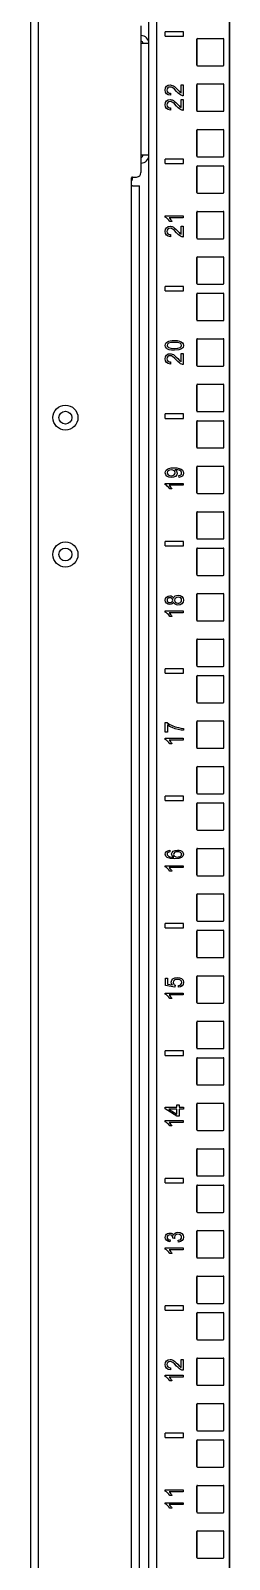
# Model space of a CAD drawing. Extents: x 8 to 102, y 11 to 162.
# Drawn here: x 8.26 to 10.99, y 32.18 to 53.18 of the extents above; entities that cross this region are included whole.
import ezdxf

# ---------------------------------------------------------------- set-up
doc = ezdxf.new("R2010")
doc.units = 0
doc.header["$MEASUREMENT"] = 0
doc.layers.add('TFR-TRI3', color=7, linetype='CONTINUOUS')

msp = doc.modelspace()

# ---------------------------------------------------------------- linework, layer by layer
at = {"layer": 'TFR-TRI3', "color": 151, "linetype": 'CONTINUOUS'}
for p, q in [((8.256, 107.017), (8.256, 11.26)), ((8.364, 13.694), (8.364, 104.587)), ((9.776, 53.245), (9.776, 51.23)), ((9.647, 51.06), (9.647, 51.16)), ((9.647, 14.55), (9.647, 51.06)), ((9.647, 51.058), (9.647, 51.06)), ((9.649, 51.055), (9.647, 51.058)), ((9.651, 51.052), (9.649, 51.055)), ((9.654, 51.051), (9.651, 51.052)), ((9.657, 51.05), (9.654, 51.051)), ((9.657, 51.17), (9.716, 51.17)), ((9.657, 51.05), (9.727, 51.05)), ((9.727, 51.05), (9.756, 51.05)), ((9.756, 14.56), (9.756, 51.05))]:
    msp.add_line(p, q, dxfattribs=at)
at = {"layer": 'TFR-TRI3', "color": 215, "linetype": 'CONTINUOUS'}
for p, q in [((9.884, 13.903), (9.884, 105.712)), ((9.989, 105.712), (9.989, 13.903)), ((10.993, 105.712), (10.993, 13.903)), ((10.994, 13.903), (10.994, 105.712)), ((10.543, 52.708), (10.543, 53.063)), ((10.544, 53.063), (10.544, 52.708)), ((10.553, 53.073), (10.908, 53.073)), ((10.918, 52.708), (10.918, 53.063)), ((10.553, 52.698), (10.908, 52.698)), ((10.543, 52.083), (10.543, 52.438)), ((10.544, 52.438), (10.544, 52.083)), ((10.553, 52.448), (10.908, 52.448)), ((10.918, 52.083), (10.918, 52.438)), ((10.553, 52.073), (10.908, 52.073)), ((10.543, 51.458), (10.543, 51.813)), ((10.544, 51.813), (10.544, 51.458)), ((10.553, 51.823), (10.908, 51.823)), ((10.918, 51.458), (10.918, 51.813)), ((10.543, 50.958), (10.543, 51.313)), ((10.544, 51.313), (10.544, 50.958)), ((10.553, 51.448), (10.908, 51.448)), ((10.553, 51.323), (10.908, 51.323)), ((10.918, 50.958), (10.918, 51.313)), ((10.553, 50.948), (10.908, 50.948)), ((10.543, 50.333), (10.543, 50.688)), ((10.544, 50.688), (10.544, 50.333)), ((10.553, 50.698), (10.908, 50.698)), ((10.918, 50.333), (10.918, 50.688)), ((10.553, 50.323), (10.908, 50.323)), ((10.543, 49.708), (10.543, 50.063)), ((10.544, 50.063), (10.544, 49.708)), ((10.553, 50.073), (10.908, 50.073)), ((10.918, 49.708), (10.918, 50.063)), ((10.543, 49.208), (10.543, 49.563)), ((10.544, 49.563), (10.544, 49.208)), ((10.553, 49.698), (10.908, 49.698)), ((10.553, 49.573), (10.908, 49.573)), ((10.918, 49.208), (10.918, 49.563)), ((10.553, 49.198), (10.908, 49.198)), ((10.543, 48.583), (10.543, 48.938)), ((10.544, 48.938), (10.544, 48.583)), ((10.553, 48.948), (10.908, 48.948)), ((10.918, 48.583), (10.918, 48.938)), ((10.553, 48.573), (10.908, 48.573)), ((10.543, 47.958), (10.543, 48.313)), ((10.544, 48.313), (10.544, 47.958)), ((10.553, 48.323), (10.908, 48.323)), ((10.918, 47.958), (10.918, 48.313)), ((10.553, 47.948), (10.908, 47.948)), ((10.543, 47.458), (10.543, 47.813)), ((10.544, 47.813), (10.544, 47.458)), ((10.553, 47.823), (10.908, 47.823)), ((10.918, 47.458), (10.918, 47.813)), ((10.553, 47.448), (10.908, 47.448)), ((10.543, 46.833), (10.543, 47.188)), ((10.544, 47.188), (10.544, 46.833)), ((10.553, 47.198), (10.908, 47.198)), ((10.918, 46.833), (10.918, 47.188)), ((10.553, 46.823), (10.908, 46.823)), ((10.543, 46.208), (10.543, 46.563)), ((10.544, 46.563), (10.544, 46.208)), ((10.553, 46.573), (10.908, 46.573)), ((10.918, 46.208), (10.918, 46.563)), ((10.543, 45.708), (10.543, 46.063)), ((10.544, 46.063), (10.544, 45.708)), ((10.553, 46.198), (10.908, 46.198)), ((10.553, 46.073), (10.908, 46.073)), ((10.918, 45.708), (10.918, 46.063)), ((10.553, 45.698), (10.908, 45.698)), ((10.543, 45.083), (10.543, 45.438)), ((10.544, 45.438), (10.544, 45.083)), ((10.553, 45.448), (10.908, 45.448)), ((10.918, 45.083), (10.918, 45.438)), ((10.553, 45.073), (10.908, 45.073)), ((10.543, 44.458), (10.543, 44.813)), ((10.544, 44.813), (10.544, 44.458)), ((10.553, 44.823), (10.908, 44.823)), ((10.918, 44.458), (10.918, 44.813)), ((10.543, 43.958), (10.543, 44.313)), ((10.544, 44.313), (10.544, 43.958)), ((10.553, 44.448), (10.908, 44.448)), ((10.553, 44.323), (10.908, 44.323)), ((10.918, 43.958), (10.918, 44.313)), ((10.553, 43.948), (10.908, 43.948)), ((10.543, 43.333), (10.543, 43.688)), ((10.544, 43.688), (10.544, 43.333)), ((10.553, 43.698), (10.908, 43.698)), ((10.918, 43.333), (10.918, 43.688)), ((10.553, 43.323), (10.908, 43.323)), ((10.543, 42.708), (10.543, 43.063)), ((10.544, 43.063), (10.544, 42.708)), ((10.553, 43.073), (10.908, 43.073)), ((10.918, 42.708), (10.918, 43.063)), ((10.553, 42.698), (10.908, 42.698)), ((10.543, 42.208), (10.543, 42.563)), ((10.544, 42.563), (10.544, 42.208)), ((10.553, 42.573), (10.908, 42.573)), ((10.918, 42.208), (10.918, 42.563)), ((10.553, 42.198), (10.908, 42.198)), ((10.543, 41.583), (10.543, 41.938)), ((10.544, 41.938), (10.544, 41.583)), ((10.553, 41.948), (10.908, 41.948)), ((10.918, 41.583), (10.918, 41.938)), ((10.553, 41.573), (10.908, 41.573)), ((10.543, 40.958), (10.543, 41.313)), ((10.544, 41.313), (10.544, 40.958)), ((10.553, 41.323), (10.908, 41.323)), ((10.918, 40.958), (10.918, 41.313)), ((10.543, 40.458), (10.543, 40.813)), ((10.544, 40.813), (10.544, 40.458)), ((10.553, 40.948), (10.908, 40.948)), ((10.553, 40.823), (10.908, 40.823)), ((10.918, 40.458), (10.918, 40.813)), ((10.553, 40.448), (10.908, 40.448)), ((10.543, 39.833), (10.543, 40.188)), ((10.544, 40.188), (10.544, 39.833)), ((10.553, 40.198), (10.908, 40.198)), ((10.918, 39.833), (10.918, 40.188)), ((10.553, 39.823), (10.908, 39.823)), ((10.543, 39.208), (10.543, 39.563)), ((10.544, 39.563), (10.544, 39.208)), ((10.553, 39.573), (10.908, 39.573)), ((10.918, 39.208), (10.918, 39.563)), ((10.543, 38.708), (10.543, 39.063)), ((10.544, 39.063), (10.544, 38.708)), ((10.553, 39.198), (10.908, 39.198)), ((10.553, 39.073), (10.908, 39.073)), ((10.918, 38.708), (10.918, 39.063)), ((10.553, 38.698), (10.908, 38.698)), ((10.543, 38.083), (10.543, 38.438)), ((10.544, 38.438), (10.544, 38.083)), ((10.553, 38.448), (10.908, 38.448)), ((10.918, 38.083), (10.918, 38.438)), ((10.553, 38.073), (10.908, 38.073)), ((10.543, 37.458), (10.543, 37.813)), ((10.544, 37.813), (10.544, 37.458)), ((10.553, 37.823), (10.908, 37.823)), ((10.918, 37.458), (10.918, 37.813)), ((10.553, 37.448), (10.908, 37.448)), ((10.543, 36.958), (10.543, 37.313)), ((10.544, 37.313), (10.544, 36.958)), ((10.553, 37.323), (10.908, 37.323)), ((10.918, 36.958), (10.918, 37.313)), ((10.553, 36.948), (10.908, 36.948)), ((10.543, 36.333), (10.543, 36.688)), ((10.544, 36.688), (10.544, 36.333)), ((10.553, 36.698), (10.908, 36.698)), ((10.918, 36.333), (10.918, 36.688)), ((10.553, 36.323), (10.908, 36.323)), ((10.543, 35.708), (10.543, 36.063)), ((10.544, 36.063), (10.544, 35.708)), ((10.553, 36.073), (10.908, 36.073)), ((10.918, 35.708), (10.918, 36.063)), ((10.543, 35.208), (10.543, 35.563)), ((10.544, 35.563), (10.544, 35.208)), ((10.553, 35.698), (10.908, 35.698)), ((10.553, 35.573), (10.908, 35.573)), ((10.918, 35.208), (10.918, 35.563)), ((10.553, 35.198), (10.908, 35.198)), ((10.543, 34.583), (10.543, 34.938)), ((10.544, 34.938), (10.544, 34.583)), ((10.553, 34.948), (10.908, 34.948)), ((10.918, 34.583), (10.918, 34.938)), ((10.553, 34.573), (10.908, 34.573)), ((10.543, 33.958), (10.543, 34.313)), ((10.544, 34.313), (10.544, 33.958)), ((10.553, 34.323), (10.908, 34.323)), ((10.918, 33.958), (10.918, 34.313)), ((10.543, 33.458), (10.543, 33.813)), ((10.544, 33.813), (10.544, 33.458)), ((10.553, 33.948), (10.908, 33.948)), ((10.553, 33.823), (10.908, 33.823)), ((10.918, 33.458), (10.918, 33.813)), ((10.553, 33.448), (10.908, 33.448)), ((10.543, 32.833), (10.543, 33.188)), ((10.544, 33.188), (10.544, 32.833)), ((10.553, 33.198), (10.908, 33.198)), ((10.918, 32.833), (10.918, 33.188)), ((10.553, 32.823), (10.908, 32.823)), ((10.543, 32.208), (10.543, 32.563)), ((10.544, 32.563), (10.544, 32.208)), ((10.553, 32.573), (10.908, 32.573)), ((10.918, 32.208), (10.918, 32.563)), ((10.553, 32.198), (10.908, 32.198))]:
    msp.add_line(p, q, dxfattribs=at)
at = {"layer": 'TFR-TRI3', "color": 3, "linetype": 'CONTINUOUS'}
for p, q in [((10.359, 53.165), (10.109, 53.165)), ((10.109, 53.105), (10.109, 53.165)), ((10.359, 53.105), (10.359, 53.165)), ((10.109, 53.105), (10.359, 53.105)), ((10.108, 52.365), (10.113, 52.394)), ((10.113, 52.336), (10.108, 52.365)), ((10.113, 52.394), (10.128, 52.416)), ((10.127, 52.314), (10.113, 52.336)), ((10.149, 52.299), (10.127, 52.314)), ((10.128, 52.416), (10.15, 52.43)), ((10.137, 52.381), (10.133, 52.364)), ((10.133, 52.364), (10.137, 52.346)), ((10.146, 52.395), (10.137, 52.381)), ((10.137, 52.346), (10.147, 52.332)), ((10.16, 52.403), (10.146, 52.395)), ((10.147, 52.332), (10.162, 52.323)), ((10.18, 52.292), (10.149, 52.299)), ((10.15, 52.43), (10.177, 52.435)), ((10.177, 52.406), (10.16, 52.403)), ((10.162, 52.323), (10.183, 52.32)), ((10.177, 52.435), (10.192, 52.433)), ((10.194, 52.403), (10.177, 52.406)), ((10.183, 52.32), (10.18, 52.292)), ((10.192, 52.433), (10.207, 52.429)), ((10.213, 52.393), (10.194, 52.403)), ((10.207, 52.429), (10.221, 52.422)), ((10.236, 52.375), (10.213, 52.393)), ((10.221, 52.422), (10.237, 52.411)), ((10.266, 52.344), (10.236, 52.375)), ((10.237, 52.411), (10.256, 52.394)), ((10.256, 52.394), (10.281, 52.368)), ((10.286, 52.323), (10.266, 52.344)), ((10.281, 52.368), (10.3, 52.348)), ((10.304, 52.308), (10.286, 52.323)), ((10.3, 52.348), (10.312, 52.336)), ((10.32, 52.297), (10.304, 52.308)), ((10.312, 52.336), (10.32, 52.33)), ((10.32, 52.33), (10.329, 52.325)), ((10.337, 52.29), (10.32, 52.297)), ((10.329, 52.325), (10.329, 52.435)), ((10.329, 52.435), (10.358, 52.435)), ((10.358, 52.435), (10.358, 52.287)), ((10.108, 52.163), (10.113, 52.192)), ((10.113, 52.134), (10.108, 52.163)), ((10.113, 52.192), (10.128, 52.214)), ((10.127, 52.112), (10.113, 52.134)), ((10.149, 52.097), (10.127, 52.112)), ((10.128, 52.214), (10.15, 52.229)), ((10.137, 52.18), (10.133, 52.163)), ((10.133, 52.163), (10.137, 52.145)), ((10.146, 52.193), (10.137, 52.18)), ((10.137, 52.145), (10.147, 52.131)), ((10.16, 52.202), (10.146, 52.193)), ((10.147, 52.131), (10.162, 52.122)), ((10.18, 52.09), (10.149, 52.097)), ((10.15, 52.229), (10.177, 52.233)), ((10.177, 52.205), (10.16, 52.202)), ((10.162, 52.122), (10.183, 52.119)), ((10.177, 52.233), (10.192, 52.232)), ((10.194, 52.202), (10.177, 52.205)), ((10.183, 52.119), (10.18, 52.09)), ((10.192, 52.232), (10.207, 52.228)), ((10.213, 52.192), (10.194, 52.202)), ((10.207, 52.228), (10.221, 52.22)), ((10.236, 52.173), (10.213, 52.192)), ((10.221, 52.22), (10.237, 52.209)), ((10.266, 52.142), (10.236, 52.173)), ((10.237, 52.209), (10.256, 52.192)), ((10.256, 52.192), (10.281, 52.167)), ((10.286, 52.122), (10.266, 52.142)), ((10.281, 52.167), (10.3, 52.146)), ((10.304, 52.106), (10.286, 52.122)), ((10.3, 52.146), (10.312, 52.135)), ((10.32, 52.096), (10.304, 52.106)), ((10.312, 52.135), (10.32, 52.129)), ((10.32, 52.129), (10.329, 52.123)), ((10.337, 52.088), (10.32, 52.096)), ((10.329, 52.123), (10.329, 52.234)), ((10.329, 52.234), (10.358, 52.234)), ((10.347, 52.287), (10.337, 52.29)), ((10.347, 52.086), (10.337, 52.088)), ((10.358, 52.287), (10.347, 52.287)), ((10.358, 52.085), (10.347, 52.086)), ((10.358, 52.234), (10.358, 52.085)), ((10.359, 51.415), (10.109, 51.415)), ((10.109, 51.355), (10.109, 51.415)), ((10.109, 51.355), (10.359, 51.355)), ((10.359, 51.355), (10.359, 51.415)), ((10.108, 50.635), (10.358, 50.635)), ((10.108, 50.619), (10.108, 50.635)), ((10.125, 50.61), (10.108, 50.619)), ((10.358, 50.635), (10.358, 50.61)), ((10.108, 50.423), (10.113, 50.452)), ((10.113, 50.394), (10.108, 50.423)), ((10.113, 50.452), (10.128, 50.474)), ((10.141, 50.596), (10.125, 50.61)), ((10.128, 50.474), (10.15, 50.489)), ((10.137, 50.44), (10.133, 50.423)), ((10.133, 50.423), (10.137, 50.405)), ((10.146, 50.453), (10.137, 50.44)), ((10.137, 50.405), (10.147, 50.391)), ((10.157, 50.579), (10.141, 50.596)), ((10.16, 50.462), (10.146, 50.453)), ((10.15, 50.489), (10.177, 50.493)), ((10.171, 50.56), (10.157, 50.579)), ((10.177, 50.465), (10.16, 50.462)), ((10.358, 50.61), (10.163, 50.61)), ((10.163, 50.61), (10.174, 50.599)), ((10.2, 50.56), (10.171, 50.56)), ((10.174, 50.599), (10.184, 50.586)), ((10.177, 50.493), (10.192, 50.492)), ((10.194, 50.462), (10.177, 50.465)), ((10.184, 50.586), (10.194, 50.572)), ((10.192, 50.492), (10.207, 50.488)), ((10.194, 50.572), (10.2, 50.56)), ((10.213, 50.452), (10.194, 50.462)), ((10.207, 50.488), (10.221, 50.48)), ((10.236, 50.433), (10.213, 50.452)), ((10.221, 50.48), (10.237, 50.469)), ((10.266, 50.402), (10.236, 50.433)), ((10.237, 50.469), (10.256, 50.452)), ((10.256, 50.452), (10.281, 50.427)), ((10.286, 50.382), (10.266, 50.402)), ((10.281, 50.427), (10.3, 50.406)), ((10.3, 50.406), (10.312, 50.395)), ((10.329, 50.494), (10.358, 50.494)), ((10.329, 50.383), (10.329, 50.494)), ((10.358, 50.494), (10.358, 50.345)), ((10.127, 50.372), (10.113, 50.394)), ((10.149, 50.357), (10.127, 50.372)), ((10.147, 50.391), (10.162, 50.382)), ((10.18, 50.35), (10.149, 50.357)), ((10.162, 50.382), (10.183, 50.379)), ((10.183, 50.379), (10.18, 50.35)), ((10.304, 50.366), (10.286, 50.382)), ((10.32, 50.356), (10.304, 50.366)), ((10.312, 50.395), (10.32, 50.389)), ((10.32, 50.389), (10.329, 50.383)), ((10.337, 50.348), (10.32, 50.356)), ((10.347, 50.346), (10.337, 50.348)), ((10.358, 50.345), (10.347, 50.346)), ((10.359, 49.665), (10.109, 49.665)), ((10.109, 49.605), (10.109, 49.665)), ((10.109, 49.605), (10.359, 49.605)), ((10.359, 49.605), (10.359, 49.665)), ((10.11, 48.857), (10.112, 48.872)), ((10.114, 48.836), (10.11, 48.857)), ((10.112, 48.872), (10.118, 48.886)), ((10.113, 48.702), (10.128, 48.724)), ((10.125, 48.82), (10.114, 48.836)), ((10.118, 48.886), (10.128, 48.897)), ((10.142, 48.807), (10.125, 48.82)), ((10.128, 48.897), (10.141, 48.906)), ((10.128, 48.724), (10.15, 48.739)), ((10.14, 48.873), (10.135, 48.857)), ((10.135, 48.857), (10.14, 48.841)), ((10.155, 48.886), (10.14, 48.873)), ((10.14, 48.841), (10.153, 48.829)), ((10.141, 48.906), (10.158, 48.914)), ((10.165, 48.798), (10.142, 48.807)), ((10.15, 48.739), (10.177, 48.743)), ((10.153, 48.829), (10.185, 48.819)), ((10.185, 48.895), (10.155, 48.886)), ((10.158, 48.914), (10.177, 48.919)), ((10.196, 48.792), (10.165, 48.798)), ((10.177, 48.919), (10.203, 48.922)), ((10.177, 48.743), (10.192, 48.742)), ((10.235, 48.898), (10.185, 48.895)), ((10.185, 48.819), (10.235, 48.816)), ((10.192, 48.742), (10.207, 48.738)), ((10.235, 48.79), (10.196, 48.792)), ((10.203, 48.922), (10.235, 48.924)), ((10.207, 48.738), (10.221, 48.73)), ((10.221, 48.73), (10.237, 48.719)), ((10.235, 48.924), (10.274, 48.922)), ((10.285, 48.895), (10.235, 48.898)), ((10.235, 48.816), (10.285, 48.819)), ((10.295, 48.795), (10.235, 48.79)), ((10.274, 48.922), (10.305, 48.916)), ((10.315, 48.886), (10.285, 48.895)), ((10.285, 48.819), (10.316, 48.828)), ((10.335, 48.81), (10.295, 48.795)), ((10.305, 48.916), (10.328, 48.907)), ((10.33, 48.873), (10.315, 48.886)), ((10.316, 48.828), (10.331, 48.841)), ((10.328, 48.907), (10.346, 48.894)), ((10.329, 48.744), (10.358, 48.744)), ((10.329, 48.633), (10.329, 48.744)), ((10.335, 48.857), (10.33, 48.873)), ((10.331, 48.841), (10.335, 48.857)), ((10.354, 48.83), (10.335, 48.81)), ((10.346, 48.894), (10.357, 48.877)), ((10.36, 48.857), (10.354, 48.83)), ((10.357, 48.877), (10.36, 48.857)), ((10.358, 48.744), (10.358, 48.595)), ((10.108, 48.673), (10.113, 48.702)), ((10.113, 48.644), (10.108, 48.673)), ((10.127, 48.622), (10.113, 48.644)), ((10.149, 48.607), (10.127, 48.622)), ((10.137, 48.69), (10.133, 48.673)), ((10.133, 48.673), (10.137, 48.655)), ((10.146, 48.703), (10.137, 48.69)), ((10.137, 48.655), (10.147, 48.641)), ((10.16, 48.712), (10.146, 48.703)), ((10.147, 48.641), (10.162, 48.632)), ((10.18, 48.6), (10.149, 48.607)), ((10.177, 48.715), (10.16, 48.712)), ((10.162, 48.632), (10.183, 48.629)), ((10.194, 48.712), (10.177, 48.715)), ((10.183, 48.629), (10.18, 48.6)), ((10.213, 48.702), (10.194, 48.712)), ((10.236, 48.683), (10.213, 48.702)), ((10.266, 48.652), (10.236, 48.683)), ((10.237, 48.719), (10.256, 48.702)), ((10.256, 48.702), (10.281, 48.677)), ((10.286, 48.632), (10.266, 48.652)), ((10.281, 48.677), (10.3, 48.656)), ((10.304, 48.616), (10.286, 48.632)), ((10.3, 48.656), (10.312, 48.645)), ((10.32, 48.606), (10.304, 48.616)), ((10.312, 48.645), (10.32, 48.639)), ((10.32, 48.639), (10.329, 48.633)), ((10.337, 48.598), (10.32, 48.606)), ((10.347, 48.596), (10.337, 48.598)), ((10.358, 48.595), (10.347, 48.596)), ((10.109, 47.855), (10.109, 47.915)), ((10.359, 47.915), (10.109, 47.915)), ((10.359, 47.855), (10.359, 47.915)), ((10.109, 47.855), (10.359, 47.855)), ((10.11, 47.105), (10.113, 47.124)), ((10.116, 47.08), (10.11, 47.105)), ((10.113, 47.124), (10.123, 47.141)), ((10.133, 47.059), (10.116, 47.08)), ((10.123, 47.141), (10.139, 47.156)), ((10.159, 47.045), (10.133, 47.059)), ((10.139, 47.123), (10.135, 47.108)), ((10.135, 47.108), (10.139, 47.092)), ((10.139, 47.156), (10.16, 47.166)), ((10.15, 47.136), (10.139, 47.123)), ((10.139, 47.092), (10.151, 47.079)), ((10.168, 47.144), (10.15, 47.136)), ((10.151, 47.079), (10.17, 47.07)), ((10.193, 47.041), (10.159, 47.045)), ((10.16, 47.166), (10.189, 47.173)), ((10.191, 47.147), (10.168, 47.144)), ((10.17, 47.07), (10.194, 47.066)), ((10.189, 47.173), (10.229, 47.175)), ((10.214, 47.144), (10.191, 47.147)), ((10.225, 47.045), (10.193, 47.041)), ((10.194, 47.066), (10.215, 47.069)), ((10.232, 47.136), (10.214, 47.144)), ((10.215, 47.069), (10.232, 47.078)), ((10.251, 47.058), (10.225, 47.045)), ((10.229, 47.175), (10.271, 47.173)), ((10.243, 47.123), (10.232, 47.136)), ((10.232, 47.078), (10.243, 47.091)), ((10.241, 47.15), (10.254, 47.141)), ((10.244, 47.15), (10.241, 47.15)), ((10.246, 47.107), (10.243, 47.123)), ((10.243, 47.091), (10.246, 47.107)), ((10.247, 47.15), (10.244, 47.15)), ((10.265, 47.149), (10.247, 47.15)), ((10.268, 47.078), (10.251, 47.058)), ((10.254, 47.141), (10.264, 47.129)), ((10.264, 47.129), (10.271, 47.116)), ((10.284, 47.146), (10.265, 47.149)), ((10.273, 47.101), (10.268, 47.078)), ((10.271, 47.173), (10.303, 47.167)), ((10.271, 47.116), (10.273, 47.101)), ((10.3, 47.142), (10.284, 47.146)), ((10.297, 47.069), (10.314, 47.073)), ((10.299, 47.044), (10.297, 47.069)), ((10.325, 47.051), (10.299, 47.044)), ((10.312, 47.137), (10.3, 47.142)), ((10.303, 47.167), (10.328, 47.156)), ((10.322, 47.131), (10.312, 47.137)), ((10.314, 47.073), (10.326, 47.08)), ((10.329, 47.123), (10.322, 47.131)), ((10.344, 47.063), (10.325, 47.051)), ((10.326, 47.08), (10.333, 47.09)), ((10.328, 47.156), (10.346, 47.141)), ((10.334, 47.113), (10.329, 47.123)), ((10.333, 47.09), (10.335, 47.102)), ((10.335, 47.102), (10.334, 47.113)), ((10.356, 47.08), (10.344, 47.063)), ((10.346, 47.141), (10.357, 47.123)), ((10.36, 47.102), (10.356, 47.08)), ((10.357, 47.123), (10.36, 47.102)), ((10.108, 46.944), (10.108, 46.96)), ((10.108, 46.96), (10.358, 46.96)), ((10.125, 46.935), (10.108, 46.944)), ((10.141, 46.921), (10.125, 46.935)), ((10.157, 46.904), (10.141, 46.921)), ((10.171, 46.885), (10.157, 46.904)), ((10.163, 46.935), (10.174, 46.924)), ((10.358, 46.935), (10.163, 46.935)), ((10.2, 46.885), (10.171, 46.885)), ((10.174, 46.924), (10.184, 46.911)), ((10.184, 46.911), (10.194, 46.897)), ((10.194, 46.897), (10.2, 46.885)), ((10.358, 46.96), (10.358, 46.935)), ((10.359, 46.165), (10.109, 46.165)), ((10.109, 46.105), (10.109, 46.165)), ((10.109, 46.105), (10.359, 46.105)), ((10.359, 46.105), (10.359, 46.165)), ((10.11, 45.357), (10.115, 45.381)), ((10.115, 45.381), (10.129, 45.4)), ((10.129, 45.4), (10.15, 45.413)), ((10.138, 45.371), (10.135, 45.358)), ((10.146, 45.381), (10.138, 45.371)), ((10.159, 45.388), (10.146, 45.381)), ((10.15, 45.413), (10.174, 45.417)), ((10.174, 45.391), (10.159, 45.388)), ((10.174, 45.417), (10.19, 45.415)), ((10.189, 45.389), (10.174, 45.391)), ((10.201, 45.382), (10.189, 45.389)), ((10.19, 45.415), (10.204, 45.409)), ((10.209, 45.371), (10.201, 45.382)), ((10.204, 45.409), (10.215, 45.4)), ((10.212, 45.358), (10.209, 45.371)), ((10.215, 45.4), (10.223, 45.387)), ((10.223, 45.387), (10.233, 45.403)), ((10.233, 45.403), (10.247, 45.415)), ((10.24, 45.374), (10.236, 45.357)), ((10.251, 45.387), (10.24, 45.374)), ((10.247, 45.415), (10.265, 45.423)), ((10.267, 45.396), (10.251, 45.387)), ((10.265, 45.423), (10.286, 45.425)), ((10.286, 45.399), (10.267, 45.396)), ((10.286, 45.425), (10.315, 45.42)), ((10.306, 45.396), (10.286, 45.399)), ((10.322, 45.388), (10.306, 45.396)), ((10.315, 45.42), (10.339, 45.406)), ((10.332, 45.374), (10.322, 45.388)), ((10.335, 45.358), (10.332, 45.374)), ((10.339, 45.406), (10.355, 45.385)), ((10.355, 45.385), (10.36, 45.358)), ((10.108, 45.194), (10.108, 45.21)), ((10.108, 45.21), (10.358, 45.21)), ((10.125, 45.185), (10.108, 45.194)), ((10.115, 45.333), (10.11, 45.357)), ((10.128, 45.315), (10.115, 45.333)), ((10.141, 45.171), (10.125, 45.185)), ((10.149, 45.303), (10.128, 45.315)), ((10.135, 45.358), (10.138, 45.344)), ((10.138, 45.344), (10.146, 45.334)), ((10.157, 45.154), (10.141, 45.171)), ((10.146, 45.334), (10.158, 45.327)), ((10.173, 45.299), (10.149, 45.303)), ((10.171, 45.135), (10.157, 45.154)), ((10.158, 45.327), (10.172, 45.324)), ((10.358, 45.185), (10.163, 45.185)), ((10.163, 45.185), (10.174, 45.174)), ((10.172, 45.324), (10.188, 45.327)), ((10.19, 45.301), (10.173, 45.299)), ((10.174, 45.174), (10.184, 45.161)), ((10.184, 45.161), (10.194, 45.147)), ((10.188, 45.327), (10.201, 45.334)), ((10.204, 45.306), (10.19, 45.301)), ((10.201, 45.334), (10.209, 45.344)), ((10.215, 45.316), (10.204, 45.306)), ((10.209, 45.344), (10.212, 45.358)), ((10.223, 45.329), (10.215, 45.316)), ((10.232, 45.313), (10.223, 45.329)), ((10.245, 45.301), (10.232, 45.313)), ((10.236, 45.357), (10.24, 45.341)), ((10.24, 45.341), (10.25, 45.328)), ((10.263, 45.293), (10.245, 45.301)), ((10.25, 45.328), (10.266, 45.319)), ((10.285, 45.29), (10.263, 45.293)), ((10.266, 45.319), (10.285, 45.316)), ((10.285, 45.316), (10.298, 45.318)), ((10.315, 45.295), (10.285, 45.29)), ((10.298, 45.318), (10.31, 45.321)), ((10.31, 45.321), (10.321, 45.328)), ((10.339, 45.309), (10.315, 45.295)), ((10.321, 45.328), (10.329, 45.336)), ((10.329, 45.336), (10.334, 45.347)), ((10.334, 45.347), (10.335, 45.358)), ((10.355, 45.33), (10.339, 45.309)), ((10.36, 45.358), (10.355, 45.33)), ((10.358, 45.21), (10.358, 45.185)), ((10.2, 45.135), (10.171, 45.135)), ((10.194, 45.147), (10.2, 45.135)), ((10.109, 44.355), (10.109, 44.415)), ((10.359, 44.415), (10.109, 44.415)), ((10.109, 44.355), (10.359, 44.355)), ((10.359, 44.355), (10.359, 44.415)), ((10.11, 43.675), (10.134, 43.675)), ((10.11, 43.543), (10.11, 43.675)), ((10.14, 43.543), (10.11, 43.543)), ((10.134, 43.675), (10.164, 43.656)), ((10.17, 43.624), (10.14, 43.643)), ((10.14, 43.643), (10.14, 43.543)), ((10.164, 43.656), (10.203, 43.636)), ((10.206, 43.607), (10.17, 43.624)), ((10.203, 43.636), (10.246, 43.619)), ((10.247, 43.592), (10.206, 43.607)), ((10.246, 43.619), (10.291, 43.607)), ((10.288, 43.581), (10.247, 43.592)), ((10.327, 43.574), (10.288, 43.581)), ((10.291, 43.607), (10.324, 43.601)), ((10.324, 43.601), (10.36, 43.597)), ((10.36, 43.571), (10.327, 43.574)), ((10.36, 43.597), (10.36, 43.571)), ((10.108, 43.46), (10.358, 43.46)), ((10.108, 43.444), (10.108, 43.46)), ((10.125, 43.435), (10.108, 43.444)), ((10.141, 43.421), (10.125, 43.435)), ((10.157, 43.404), (10.141, 43.421)), ((10.171, 43.385), (10.157, 43.404)), ((10.163, 43.435), (10.174, 43.424)), ((10.358, 43.435), (10.163, 43.435)), ((10.2, 43.385), (10.171, 43.385)), ((10.174, 43.424), (10.184, 43.411)), ((10.184, 43.411), (10.194, 43.397)), ((10.194, 43.397), (10.2, 43.385)), ((10.358, 43.46), (10.358, 43.435)), ((10.359, 42.665), (10.109, 42.665)), ((10.109, 42.605), (10.109, 42.665)), ((10.359, 42.605), (10.359, 42.665)), ((10.109, 42.605), (10.359, 42.605)), ((10.11, 41.87), (10.114, 41.889)), ((10.117, 41.843), (10.11, 41.87)), ((10.114, 41.889), (10.126, 41.905)), ((10.138, 41.823), (10.117, 41.843)), ((10.126, 41.905), (10.146, 41.916)), ((10.138, 41.881), (10.135, 41.868)), ((10.135, 41.868), (10.137, 41.858)), ((10.137, 41.858), (10.143, 41.849)), ((10.148, 41.891), (10.138, 41.881)), ((10.18, 41.808), (10.138, 41.823)), ((10.143, 41.849), (10.156, 41.84)), ((10.146, 41.916), (10.171, 41.922)), ((10.158, 41.896), (10.148, 41.891)), ((10.156, 41.84), (10.173, 41.832)), ((10.174, 41.899), (10.158, 41.896)), ((10.171, 41.922), (10.174, 41.899)), ((10.173, 41.832), (10.197, 41.828)), ((10.241, 41.804), (10.18, 41.808)), ((10.197, 41.871), (10.203, 41.892)), ((10.199, 41.858), (10.197, 41.871)), ((10.197, 41.828), (10.23, 41.826)), ((10.205, 41.846), (10.199, 41.858)), ((10.203, 41.892), (10.219, 41.909)), ((10.215, 41.835), (10.205, 41.846)), ((10.23, 41.826), (10.215, 41.835)), ((10.219, 41.909), (10.245, 41.921)), ((10.227, 41.88), (10.224, 41.866)), ((10.224, 41.866), (10.227, 41.852)), ((10.238, 41.892), (10.227, 41.88)), ((10.227, 41.852), (10.238, 41.84)), ((10.256, 41.899), (10.238, 41.892)), ((10.238, 41.84), (10.255, 41.832)), ((10.296, 41.808), (10.241, 41.804)), ((10.245, 41.921), (10.277, 41.925)), ((10.255, 41.832), (10.277, 41.829)), ((10.278, 41.902), (10.256, 41.899)), ((10.277, 41.925), (10.299, 41.923)), ((10.277, 41.829), (10.292, 41.831)), ((10.302, 41.899), (10.278, 41.902)), ((10.292, 41.831), (10.306, 41.834)), ((10.333, 41.821), (10.296, 41.808)), ((10.299, 41.923), (10.319, 41.918)), ((10.32, 41.892), (10.302, 41.899)), ((10.306, 41.834), (10.319, 41.84)), ((10.319, 41.918), (10.337, 41.909)), ((10.319, 41.84), (10.328, 41.848)), ((10.332, 41.88), (10.32, 41.892)), ((10.328, 41.848), (10.334, 41.857)), ((10.335, 41.867), (10.332, 41.88)), ((10.353, 41.842), (10.333, 41.821)), ((10.334, 41.857), (10.335, 41.867)), ((10.337, 41.909), (10.35, 41.897)), ((10.35, 41.897), (10.358, 41.883)), ((10.36, 41.867), (10.353, 41.842)), ((10.358, 41.883), (10.36, 41.867)), ((10.108, 41.71), (10.358, 41.71)), ((10.108, 41.694), (10.108, 41.71)), ((10.125, 41.685), (10.108, 41.694)), ((10.141, 41.671), (10.125, 41.685)), ((10.157, 41.654), (10.141, 41.671)), ((10.171, 41.635), (10.157, 41.654)), ((10.163, 41.685), (10.174, 41.674)), ((10.358, 41.685), (10.163, 41.685)), ((10.2, 41.635), (10.171, 41.635)), ((10.174, 41.674), (10.184, 41.661)), ((10.184, 41.661), (10.194, 41.647)), ((10.194, 41.647), (10.2, 41.635)), ((10.358, 41.71), (10.358, 41.685)), ((10.109, 40.855), (10.109, 40.915)), ((10.359, 40.915), (10.109, 40.915)), ((10.109, 40.855), (10.359, 40.855)), ((10.359, 40.855), (10.359, 40.915)), ((10.112, 40.165), (10.142, 40.165)), ((10.112, 40.064), (10.112, 40.165)), ((10.142, 40.165), (10.142, 40.084)), ((10.193, 40.112), (10.199, 40.136)), ((10.197, 40.092), (10.193, 40.112)), ((10.199, 40.136), (10.216, 40.157)), ((10.216, 40.157), (10.241, 40.17)), ((10.224, 40.122), (10.22, 40.105)), ((10.235, 40.136), (10.224, 40.122)), ((10.253, 40.145), (10.235, 40.136)), ((10.241, 40.17), (10.274, 40.175)), ((10.276, 40.148), (10.253, 40.145)), ((10.274, 40.175), (10.305, 40.171)), ((10.301, 40.145), (10.276, 40.148)), ((10.321, 40.136), (10.301, 40.145)), ((10.305, 40.171), (10.332, 40.159)), ((10.333, 40.122), (10.321, 40.136)), ((10.332, 40.159), (10.355, 40.136)), ((10.337, 40.105), (10.333, 40.122)), ((10.355, 40.136), (10.362, 40.105)), ((10.108, 39.96), (10.358, 39.96)), ((10.108, 39.944), (10.108, 39.96)), ((10.125, 39.935), (10.108, 39.944)), ((10.24, 40.044), (10.112, 40.064)), ((10.141, 39.921), (10.125, 39.935)), ((10.157, 39.904), (10.141, 39.921)), ((10.142, 40.084), (10.209, 40.073)), ((10.171, 39.885), (10.157, 39.904)), ((10.358, 39.935), (10.163, 39.935)), ((10.163, 39.935), (10.174, 39.924)), ((10.174, 39.924), (10.184, 39.911)), ((10.184, 39.911), (10.194, 39.897)), ((10.209, 40.073), (10.197, 40.092)), ((10.22, 40.105), (10.222, 40.093)), ((10.222, 40.093), (10.227, 40.083)), ((10.227, 40.083), (10.234, 40.074)), ((10.234, 40.074), (10.244, 40.068)), ((10.244, 40.068), (10.24, 40.044)), ((10.29, 40.066), (10.311, 40.071)), ((10.293, 40.04), (10.29, 40.066)), ((10.321, 40.046), (10.293, 40.04)), ((10.311, 40.071), (10.326, 40.08)), ((10.343, 40.06), (10.321, 40.046)), ((10.326, 40.08), (10.334, 40.091)), ((10.334, 40.091), (10.337, 40.105)), ((10.358, 40.08), (10.343, 40.06)), ((10.362, 40.105), (10.358, 40.08)), ((10.358, 39.96), (10.358, 39.935)), ((10.2, 39.885), (10.171, 39.885)), ((10.194, 39.897), (10.2, 39.885)), ((10.109, 39.105), (10.109, 39.165)), ((10.359, 39.165), (10.109, 39.165)), ((10.109, 39.105), (10.359, 39.105)), ((10.359, 39.105), (10.359, 39.165)), ((10.109, 38.372), (10.109, 38.395)), ((10.109, 38.395), (10.271, 38.395)), ((10.271, 38.27), (10.109, 38.372)), ((10.158, 38.367), (10.271, 38.297)), ((10.271, 38.367), (10.158, 38.367)), ((10.271, 38.425), (10.299, 38.425)), ((10.271, 38.395), (10.271, 38.425)), ((10.271, 38.297), (10.271, 38.367)), ((10.299, 38.27), (10.271, 38.27)), ((10.299, 38.425), (10.299, 38.395)), ((10.299, 38.395), (10.359, 38.395)), ((10.299, 38.367), (10.299, 38.27)), ((10.359, 38.367), (10.299, 38.367)), ((10.359, 38.395), (10.359, 38.367)), ((10.108, 38.194), (10.108, 38.21)), ((10.108, 38.21), (10.358, 38.21)), ((10.125, 38.185), (10.108, 38.194)), ((10.141, 38.171), (10.125, 38.185)), ((10.157, 38.154), (10.141, 38.171)), ((10.171, 38.135), (10.157, 38.154)), ((10.163, 38.185), (10.174, 38.174)), ((10.358, 38.185), (10.163, 38.185)), ((10.2, 38.135), (10.171, 38.135)), ((10.174, 38.174), (10.184, 38.161)), ((10.184, 38.161), (10.194, 38.147)), ((10.194, 38.147), (10.2, 38.135)), ((10.358, 38.21), (10.358, 38.185)), ((10.359, 37.415), (10.109, 37.415)), ((10.109, 37.355), (10.109, 37.415)), ((10.359, 37.355), (10.359, 37.415)), ((10.109, 37.355), (10.359, 37.355)), ((10.11, 36.605), (10.112, 36.621)), ((10.114, 36.583), (10.11, 36.605)), ((10.112, 36.621), (10.119, 36.636)), ((10.127, 36.565), (10.114, 36.583)), ((10.119, 36.636), (10.129, 36.648)), ((10.147, 36.551), (10.127, 36.565)), ((10.129, 36.648), (10.142, 36.658)), ((10.138, 36.619), (10.135, 36.606)), ((10.135, 36.606), (10.138, 36.592)), ((10.146, 36.63), (10.138, 36.619)), ((10.138, 36.592), (10.146, 36.581)), ((10.142, 36.658), (10.158, 36.663)), ((10.158, 36.637), (10.146, 36.63)), ((10.146, 36.581), (10.16, 36.573)), ((10.174, 36.544), (10.147, 36.551)), ((10.158, 36.663), (10.174, 36.665)), ((10.173, 36.639), (10.158, 36.637)), ((10.16, 36.573), (10.179, 36.569)), ((10.191, 36.636), (10.173, 36.639)), ((10.174, 36.665), (10.189, 36.663)), ((10.179, 36.569), (10.174, 36.544)), ((10.189, 36.663), (10.203, 36.658)), ((10.204, 36.626), (10.191, 36.636)), ((10.203, 36.658), (10.214, 36.649)), ((10.212, 36.613), (10.204, 36.626)), ((10.214, 36.598), (10.212, 36.613)), ((10.214, 36.649), (10.223, 36.637)), ((10.214, 36.596), (10.214, 36.598)), ((10.214, 36.594), (10.214, 36.596)), ((10.24, 36.591), (10.214, 36.594)), ((10.223, 36.637), (10.231, 36.653)), ((10.231, 36.653), (10.244, 36.665)), ((10.24, 36.624), (10.237, 36.608)), ((10.237, 36.608), (10.238, 36.6)), ((10.238, 36.6), (10.24, 36.591)), ((10.25, 36.637), (10.24, 36.624)), ((10.244, 36.665), (10.262, 36.673)), ((10.265, 36.646), (10.25, 36.637)), ((10.262, 36.673), (10.284, 36.675)), ((10.284, 36.648), (10.265, 36.646)), ((10.284, 36.675), (10.313, 36.67)), ((10.304, 36.645), (10.284, 36.648)), ((10.287, 36.566), (10.309, 36.572)), ((10.291, 36.541), (10.287, 36.566)), ((10.319, 36.548), (10.291, 36.541)), ((10.321, 36.636), (10.304, 36.645)), ((10.309, 36.572), (10.324, 36.581)), ((10.313, 36.67), (10.338, 36.656)), ((10.341, 36.562), (10.319, 36.548)), ((10.332, 36.623), (10.321, 36.636)), ((10.324, 36.581), (10.333, 36.593)), ((10.335, 36.606), (10.332, 36.623)), ((10.333, 36.593), (10.335, 36.606)), ((10.338, 36.656), (10.355, 36.633)), ((10.355, 36.582), (10.341, 36.562)), ((10.355, 36.633), (10.36, 36.606)), ((10.36, 36.606), (10.355, 36.582)), ((10.108, 36.444), (10.108, 36.46)), ((10.108, 36.46), (10.358, 36.46)), ((10.125, 36.435), (10.108, 36.444)), ((10.141, 36.421), (10.125, 36.435)), ((10.157, 36.404), (10.141, 36.421)), ((10.171, 36.385), (10.157, 36.404)), ((10.163, 36.435), (10.174, 36.424)), ((10.358, 36.435), (10.163, 36.435)), ((10.2, 36.385), (10.171, 36.385)), ((10.174, 36.424), (10.184, 36.411)), ((10.184, 36.411), (10.194, 36.397)), ((10.194, 36.397), (10.2, 36.385)), ((10.358, 36.46), (10.358, 36.435)), ((10.109, 35.605), (10.109, 35.665)), ((10.359, 35.665), (10.109, 35.665)), ((10.109, 35.605), (10.359, 35.605)), ((10.359, 35.605), (10.359, 35.665)), ((10.108, 34.858), (10.113, 34.887)), ((10.113, 34.887), (10.128, 34.909)), ((10.128, 34.909), (10.15, 34.924)), ((10.137, 34.875), (10.133, 34.858)), ((10.146, 34.888), (10.137, 34.875)), ((10.16, 34.897), (10.146, 34.888)), ((10.15, 34.924), (10.177, 34.928)), ((10.177, 34.9), (10.16, 34.897)), ((10.177, 34.928), (10.192, 34.927)), ((10.194, 34.897), (10.177, 34.9)), ((10.192, 34.927), (10.207, 34.923)), ((10.213, 34.887), (10.194, 34.897)), ((10.207, 34.923), (10.221, 34.915)), ((10.236, 34.868), (10.213, 34.887)), ((10.221, 34.915), (10.237, 34.904)), ((10.266, 34.837), (10.236, 34.868)), ((10.237, 34.904), (10.256, 34.887)), ((10.256, 34.887), (10.281, 34.862)), ((10.281, 34.862), (10.3, 34.841)), ((10.329, 34.929), (10.358, 34.929)), ((10.329, 34.818), (10.329, 34.929)), ((10.358, 34.929), (10.358, 34.78)), ((10.113, 34.829), (10.108, 34.858)), ((10.108, 34.71), (10.358, 34.71)), ((10.108, 34.694), (10.108, 34.71)), ((10.125, 34.685), (10.108, 34.694)), ((10.127, 34.807), (10.113, 34.829)), ((10.141, 34.671), (10.125, 34.685)), ((10.149, 34.792), (10.127, 34.807)), ((10.133, 34.858), (10.137, 34.84)), ((10.137, 34.84), (10.147, 34.826)), ((10.157, 34.654), (10.141, 34.671)), ((10.147, 34.826), (10.162, 34.817)), ((10.18, 34.785), (10.149, 34.792)), ((10.171, 34.635), (10.157, 34.654)), ((10.162, 34.817), (10.183, 34.814)), ((10.358, 34.685), (10.163, 34.685)), ((10.163, 34.685), (10.174, 34.674)), ((10.174, 34.674), (10.184, 34.661)), ((10.183, 34.814), (10.18, 34.785)), ((10.184, 34.661), (10.194, 34.647)), ((10.286, 34.817), (10.266, 34.837)), ((10.304, 34.801), (10.286, 34.817)), ((10.3, 34.841), (10.312, 34.83)), ((10.32, 34.791), (10.304, 34.801)), ((10.312, 34.83), (10.32, 34.824)), ((10.32, 34.824), (10.329, 34.818)), ((10.337, 34.783), (10.32, 34.791)), ((10.347, 34.781), (10.337, 34.783)), ((10.358, 34.78), (10.347, 34.781)), ((10.358, 34.71), (10.358, 34.685)), ((10.2, 34.635), (10.171, 34.635)), ((10.194, 34.647), (10.2, 34.635)), ((10.359, 33.915), (10.109, 33.915)), ((10.109, 33.855), (10.109, 33.915)), ((10.109, 33.855), (10.359, 33.855)), ((10.359, 33.855), (10.359, 33.915)), ((10.108, 33.135), (10.358, 33.135)), ((10.108, 33.119), (10.108, 33.135)), ((10.125, 33.11), (10.108, 33.119)), ((10.141, 33.096), (10.125, 33.11)), ((10.157, 33.079), (10.141, 33.096)), ((10.171, 33.06), (10.157, 33.079)), ((10.358, 33.11), (10.163, 33.11)), ((10.163, 33.11), (10.174, 33.099)), ((10.2, 33.06), (10.171, 33.06)), ((10.174, 33.099), (10.184, 33.086)), ((10.184, 33.086), (10.194, 33.072)), ((10.194, 33.072), (10.2, 33.06)), ((10.358, 33.135), (10.358, 33.11)), ((10.108, 32.944), (10.108, 32.96)), ((10.108, 32.96), (10.358, 32.96)), ((10.125, 32.935), (10.108, 32.944)), ((10.141, 32.921), (10.125, 32.935)), ((10.157, 32.904), (10.141, 32.921)), ((10.171, 32.885), (10.157, 32.904)), ((10.163, 32.935), (10.174, 32.924)), ((10.358, 32.935), (10.163, 32.935)), ((10.2, 32.885), (10.171, 32.885)), ((10.174, 32.924), (10.184, 32.911)), ((10.184, 32.911), (10.194, 32.897)), ((10.194, 32.897), (10.2, 32.885)), ((10.358, 32.96), (10.358, 32.935))]:
    msp.add_line(p, q, dxfattribs=at)
at = {"layer": 'TFR-TRI3', "color": 30, "linetype": 'CONTINUOUS'}
for p, q in [((9.852, 53.004), (9.775, 53.004)), ((9.884, 53.004), (9.852, 53.004)), ((9.852, 51.471), (9.775, 51.471)), ((9.884, 51.471), (9.852, 51.471)), ((9.654, 51.17), (9.654, 51.138))]:
    msp.add_line(p, q, dxfattribs=at)
at = {"layer": 'TFR-TRI3', "color": 151, "linetype": 'CONTINUOUS'}
for centre, radius in [((8.736, 47.865), 0.172), ((8.736, 47.865), 0.0885), ((8.736, 45.985), 0.172), ((8.736, 45.985), 0.0885)]:
    msp.add_circle(centre, radius, dxfattribs=at)
at = {"layer": 'TFR-TRI3', "color": 30, "linetype": 'CONTINUOUS'}
for centre, radius, start, end in [((9.775, 53.004), 0.109, 0, 90), ((9.775, 53.004), 0.03, 0, 90), ((9.775, 51.471), 0.03, 270, 0), ((9.775, 51.471), 0.109, 270, 0), ((9.624, 51.138), 0.03, 320.0555, 0)]:
    msp.add_arc(centre, radius, start, end, dxfattribs=at)
at = {"layer": 'TFR-TRI3', "color": 215, "linetype": 'CONTINUOUS'}
for centre, start, end in [((10.553, 53.063), 90, 180), ((10.554, 53.063), 90, 180), ((10.908, 53.063), 0, 90), ((10.553, 52.708), 180, 270), ((10.554, 52.708), 180, 270), ((10.908, 52.708), 270, 0), ((10.553, 52.438), 90, 180), ((10.554, 52.438), 90, 180), ((10.908, 52.438), 0, 90), ((10.553, 52.083), 180, 270), ((10.554, 52.083), 180, 270), ((10.908, 52.083), 270, 0), ((10.553, 51.813), 90, 180), ((10.554, 51.813), 90, 180), ((10.908, 51.813), 0, 90), ((10.553, 51.458), 180, 270), ((10.554, 51.458), 180, 270), ((10.908, 51.458), 270, 0), ((10.553, 51.313), 90, 180), ((10.554, 51.313), 90, 180), ((10.908, 51.313), 0, 90), ((10.553, 50.958), 180, 270), ((10.554, 50.958), 180, 270), ((10.908, 50.958), 270, 0), ((10.553, 50.688), 90, 180), ((10.554, 50.688), 90, 180), ((10.908, 50.688), 0, 90), ((10.553, 50.333), 180, 270), ((10.554, 50.333), 180, 270), ((10.908, 50.333), 270, 0), ((10.553, 50.063), 90, 180), ((10.554, 50.063), 90, 180), ((10.908, 50.063), 0, 90), ((10.553, 49.708), 180, 270), ((10.553, 49.563), 90, 180), ((10.554, 49.708), 180, 270), ((10.554, 49.563), 90, 180), ((10.908, 49.708), 270, 0), ((10.908, 49.563), 0, 90), ((10.553, 49.208), 180, 270), ((10.554, 49.208), 180, 270), ((10.908, 49.208), 270, 0), ((10.553, 48.938), 90, 180), ((10.554, 48.938), 90, 180), ((10.908, 48.938), 0, 90), ((10.553, 48.583), 180, 270), ((10.554, 48.583), 180, 270), ((10.908, 48.583), 270, 0), ((10.553, 48.313), 90, 180), ((10.554, 48.313), 90, 180), ((10.908, 48.313), 0, 90), ((10.553, 47.958), 180, 270), ((10.554, 47.958), 180, 270), ((10.908, 47.958), 270, 0), ((10.553, 47.813), 90, 180), ((10.554, 47.813), 90, 180), ((10.908, 47.813), 0, 90), ((10.553, 47.458), 180, 270), ((10.554, 47.458), 180, 270), ((10.908, 47.458), 270, 0), ((10.553, 47.188), 90, 180), ((10.554, 47.188), 90, 180), ((10.908, 47.188), 0, 90), ((10.553, 46.833), 180, 270), ((10.554, 46.833), 180, 270), ((10.908, 46.833), 270, 0), ((10.553, 46.563), 90, 180), ((10.554, 46.563), 90, 180), ((10.908, 46.563), 0, 90), ((10.553, 46.208), 180, 270), ((10.554, 46.208), 180, 270), ((10.908, 46.208), 270, 0), ((10.553, 46.063), 90, 180), ((10.554, 46.063), 90, 180), ((10.908, 46.063), 0, 90), ((10.553, 45.708), 180, 270), ((10.554, 45.708), 180, 270), ((10.908, 45.708), 270, 0), ((10.553, 45.438), 90, 180), ((10.554, 45.438), 90, 180), ((10.908, 45.438), 0, 90), ((10.553, 45.083), 180, 270), ((10.554, 45.083), 180, 270), ((10.908, 45.083), 270, 0), ((10.553, 44.813), 90, 180), ((10.554, 44.813), 90, 180), ((10.908, 44.813), 0, 90), ((10.553, 44.458), 180, 270), ((10.553, 44.313), 90, 180), ((10.554, 44.458), 180, 270), ((10.554, 44.313), 90, 180), ((10.908, 44.458), 270, 0), ((10.908, 44.313), 0, 90), ((10.553, 43.958), 180, 270), ((10.554, 43.958), 180, 270), ((10.908, 43.958), 270, 0), ((10.553, 43.688), 90, 180), ((10.554, 43.688), 90, 180), ((10.908, 43.688), 0, 90), ((10.553, 43.333), 180, 270), ((10.554, 43.333), 180, 270), ((10.908, 43.333), 270, 0), ((10.553, 43.063), 90, 180), ((10.554, 43.063), 90, 180), ((10.908, 43.063), 0, 90), ((10.553, 42.708), 180, 270), ((10.554, 42.708), 180, 270), ((10.908, 42.708), 270, 0), ((10.553, 42.563), 90, 180), ((10.554, 42.563), 90, 180), ((10.908, 42.563), 0, 90), ((10.553, 42.208), 180, 270), ((10.554, 42.208), 180, 270), ((10.908, 42.208), 270, 0), ((10.553, 41.938), 90, 180), ((10.554, 41.938), 90, 180), ((10.908, 41.938), 0, 90), ((10.553, 41.583), 180, 270), ((10.554, 41.583), 180, 270), ((10.908, 41.583), 270, 0), ((10.553, 41.313), 90, 180), ((10.554, 41.313), 90, 180), ((10.908, 41.313), 0, 90), ((10.553, 40.958), 180, 270), ((10.554, 40.958), 180, 270), ((10.908, 40.958), 270, 0), ((10.553, 40.813), 90, 180), ((10.554, 40.813), 90, 180), ((10.908, 40.813), 0, 90), ((10.553, 40.458), 180, 270), ((10.554, 40.458), 180, 270), ((10.908, 40.458), 270, 0), ((10.553, 40.188), 90, 180), ((10.554, 40.188), 90, 180), ((10.908, 40.188), 0, 90), ((10.553, 39.833), 180, 270), ((10.554, 39.833), 180, 270), ((10.908, 39.833), 270, 0), ((10.553, 39.563), 90, 180), ((10.554, 39.563), 90, 180), ((10.908, 39.563), 0, 90), ((10.553, 39.208), 180, 270), ((10.553, 39.063), 90, 180), ((10.554, 39.208), 180, 270), ((10.554, 39.063), 90, 180), ((10.908, 39.208), 270, 0), ((10.908, 39.063), 0, 90), ((10.553, 38.708), 180, 270), ((10.554, 38.708), 180, 270), ((10.908, 38.708), 270, 0), ((10.553, 38.438), 90, 180), ((10.554, 38.438), 90, 180), ((10.908, 38.438), 0, 90), ((10.553, 38.083), 180, 270), ((10.554, 38.083), 180, 270), ((10.908, 38.083), 270, 0), ((10.553, 37.813), 90, 180), ((10.554, 37.813), 90, 180), ((10.908, 37.813), 0, 90), ((10.553, 37.458), 180, 270), ((10.554, 37.458), 180, 270), ((10.908, 37.458), 270, 0), ((10.553, 37.313), 90, 180), ((10.554, 37.313), 90, 180), ((10.908, 37.313), 0, 90), ((10.553, 36.958), 180, 270), ((10.554, 36.958), 180, 270), ((10.908, 36.958), 270, 0), ((10.553, 36.688), 90, 180), ((10.554, 36.688), 90, 180), ((10.908, 36.688), 0, 90), ((10.553, 36.333), 180, 270), ((10.554, 36.333), 180, 270), ((10.908, 36.333), 270, 0), ((10.553, 36.063), 90, 180), ((10.554, 36.063), 90, 180), ((10.908, 36.063), 0, 90), ((10.553, 35.708), 180, 270), ((10.554, 35.708), 180, 270), ((10.908, 35.708), 270, 0), ((10.553, 35.563), 90, 180), ((10.554, 35.563), 90, 180), ((10.908, 35.563), 0, 90), ((10.553, 35.208), 180, 270), ((10.554, 35.208), 180, 270), ((10.908, 35.208), 270, 0), ((10.553, 34.938), 90, 180), ((10.554, 34.938), 90, 180), ((10.908, 34.938), 0, 90), ((10.553, 34.583), 180, 270), ((10.554, 34.583), 180, 270), ((10.908, 34.583), 270, 0), ((10.553, 34.313), 90, 180), ((10.554, 34.313), 90, 180), ((10.908, 34.313), 0, 90), ((10.553, 33.958), 180, 270), ((10.553, 33.813), 90, 180), ((10.554, 33.958), 180, 270), ((10.554, 33.813), 90, 180), ((10.908, 33.958), 270, 0), ((10.908, 33.813), 0, 90), ((10.553, 33.458), 180, 270), ((10.554, 33.458), 180, 270), ((10.908, 33.458), 270, 0), ((10.553, 33.188), 90, 180), ((10.554, 33.188), 90, 180), ((10.908, 33.188), 0, 90), ((10.553, 32.833), 180, 270), ((10.554, 32.833), 180, 270), ((10.908, 32.833), 270, 0), ((10.553, 32.563), 90, 180), ((10.554, 32.563), 90, 180), ((10.908, 32.563), 0, 90), ((10.553, 32.208), 180, 270), ((10.554, 32.208), 180, 270), ((10.908, 32.208), 270, 0)]:
    msp.add_arc(centre, 0.01, start, end, dxfattribs=at)
at = {"layer": 'TFR-TRI3', "color": 151, "linetype": 'CONTINUOUS'}
for centre, radius, start, end in [((9.657, 51.16), 0.01, 90, 180), ((9.716, 51.23), 0.06, 270, 0)]:
    msp.add_arc(centre, radius, start, end, dxfattribs=at)

doc.saveas('drawing.dxf')
